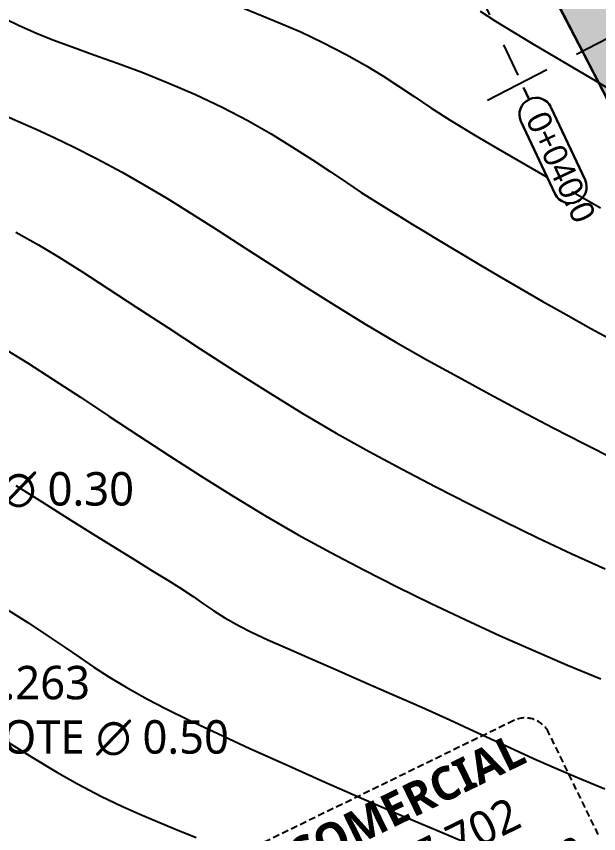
# Model space of a CAD drawing. Header units: millimetres. Extents: x 86 to 591881, y 99 to 1307229.
# Drawn here: x 590612.97 to 590634.73, y 1307024.72 to 1307055.26 of the extents above; entities that cross this region are included whole.
import ezdxf

# ---------------------------------------------------------------- set-up
doc = ezdxf.new("R2010")
doc.units = ezdxf.units.MM
for name, pattern in [('CENTER2', [1.125, 0.75, -0.125, 0.125, -0.125]), ('DASHED', [0.75, 0.5, -0.25]), ('DASHED2', [0.375, 0.25, -0.125]), ('HIDDEN', [0.375, 0.25, -0.125])]:
    doc.linetypes.add(name, pattern=pattern)
for name, color, linetype, lineweight in [('_BLOQUES', 9, 'Continuous', 20), ('_BORDILLOS Y CUNETAS', 252, 'Continuous', 20), ('A-GENM', 252, 'Continuous', 9)]:
    doc.layers.add(name, color=color, linetype=linetype, lineweight=lineweight)
for name, color, linetype in [('_BREAKLINES CORRIDOR', 7, 'Continuous'), ('_PUNTOS TOPOGRAFICOS', 1, 'Continuous'), ('Areas', 9, 'Continuous'), ('Berberis verde', 74, 'Continuous'), ('C-PROP-BNDY', 150, 'Continuous'), ('C-PROP-TEXT', 92, 'Continuous'), ('C-ROAD-CORR-BNDY', 1, 'CENTER2'), ('C-ROAD-CORR-PATT', 150, 'Continuous'), ('C-ROAD-SAMP', 150, 'HIDDEN'), ('C-ROAD-SAMP-TEXT', 11, 'Continuous'), ('C-TINN-BNDY', 110, 'Continuous'), ('C-TOPO-FEAT', 94, 'Continuous'), ('C-TOPO-MAJR', 9, 'Continuous'), ('C-TOPO-MINR', 8, 'Continuous')]:
    doc.layers.add(name, color=color, linetype=linetype)
doc.layers.add('Area', color=52, linetype='Continuous', plot=False)
doc.styles.add('ST - ETIQUETAS', font='', dxfattribs={"height": 2.5})
doc.styles.get("Standard").update_dxf_attribs({"font": 'simplex.shx'})
doc.styles.get('ST - ETIQUETAS').set_extended_font_data('Roboto Thin')

# ---------------------------------------------------------------- blocks, each defined once
blk = doc.blocks.new('Arbol 1')
at = {"layer": 'Areas'}
h = blk.add_hatch(color=69, dxfattribs=at)
h.set_gradient(color1=(68, 80, 48), color2=(130, 156, 68), tint=1, name='SPHERICAL')
edge = h.paths.add_edge_path()
edge.add_arc((11536.5, 2842.1), 100, 0, 360)
h = blk.add_hatch(color=253, dxfattribs=at)
h.set_gradient(color1=(177, 171, 160), color2=(222, 220, 217), rotation=165, centered=1, tint=1, name='CYLINDER')
h.paths.add_polyline_path([(11462.3, 2774.2), (11480.4, 2758.8), (11495.8, 2750.2), (11510.3, 2745.2), (11525.3, 2742.1), (11543.4, 2742.1), (11558, 2744.3), (11574.3, 2748.9), (11587.4, 2756.1), (11601.5, 2766.1), (11611.9, 2776), (11620.1, 2787.4), (11629.6, 2804.1), (11635.5, 2825.4), (11636.4, 2845.4), (11633.7, 2867.3), (11626.9, 2885.4), (11637.8, 2874.5), (11647.3, 2861.4), (11654.5, 2848.7), (11660, 2832.8), (11664.1, 2817.9), (11665.9, 2806.6), (11665.4, 2789.3), (11662.7, 2774.8), (11656.8, 2757.6), (11652.3, 2747.7), (11644.1, 2737.7), (11633.2, 2725.5), (11621.4, 2718.2), (11612.8, 2712.8), (11599.2, 2707.8), (11581.1, 2704.2), (11561.6, 2704.2), (11543.9, 2706.9), (11527.1, 2712.8), (11509.4, 2721.4), (11495.4, 2732.2), (11483.6, 2743.1), (11473.2, 2756.3), (11463.2, 2773)])
blk = doc.blocks.new('Arbol 21')
for p, q in [((0, 0), (-0.276, 1.476)), ((0, 0), (-0.187, 1.495)), ((0, 0), (-0.634, 1.359)), ((0, 0), (1.199, 1.014)), ((0, 0), (1.281, 0.914)), ((0, 0), (1.392, 0.742)), ((0, 0), (-1.423, 0.474)), ((-1.419, -0.472), (0, 0)), ((0, 0), (-1.397, -0.56)), ((0, 0), (-0.918, -1.103)), ((0, 0), (-0.918, -1.29)), ((0, 0), (1.375, -0.828)), ((0, 0), (0.659, -1.506)), ((0, 0), (0.578, -1.54))]:
    blk.add_line(p, q)
for centre in [(0, 0), (0.078, 0.018), (0.043, -0.138)]:
    blk.add_circle(centre, 1.5)
blk = doc.blocks.new('a1')
at = {"layer": 'Area', "xscale": 0.01089513700384753, "yscale": 0.01089513700384753, "zscale": 0.005447568501798505}
blk.add_blockref('Arbol 1', (-170.698, -9.368), dxfattribs=at)
at = {"layer": 'Berberis verde', "xscale": 0.7626595902693271, "yscale": 0.7626595902693271, "zscale": 0.005447568501798505, "rotation": 270}
blk.add_blockref('Arbol 21', (-44.955, 21.652), dxfattribs=at)
blk = doc.blocks.new('A$Ca183de04')
at = {"layer": 'A-GENM', "xscale": 0.9254573807813, "yscale": 0.9254573807813, "zscale": 0.9254573807813, "rotation": 180}
blk.add_blockref('a1', (-40.347, 21.097), dxfattribs=at)
blk = doc.blocks.new('*U139', base_point=(590600.963, 1307027.674, 456.263))
at = {"layer": '_PUNTOS TOPOGRAFICOS', "color": 0, "linetype": 'ByBlock', "lineweight": -2, "xscale": 2.999449914575026, "yscale": 2.999449914575026, "zscale": 2.999449914575026}
blk.add_blockref('A$Ca183de04', (590600.963, 1307027.674, 456.263), dxfattribs=at)
at = {"layer": '_PUNTOS TOPOGRAFICOS', "color": 1, "linetype": 'ByBlock', "insert": (590609.699, 1307031.743, 456.263), "char_height": 1.25, "attachment_point": 7, "style": 'ST - ETIQUETAS'}
blk.add_mtext('43', dxfattribs=at)
at = {"layer": '_PUNTOS TOPOGRAFICOS', "color": 3, "linetype": 'ByBlock', "insert": (590609.699, 1307030.351, 456.263), "char_height": 1.25, "attachment_point": 4, "style": 'ST - ETIQUETAS'}
blk.add_mtext('456.263', dxfattribs=at)
at = {"layer": '_PUNTOS TOPOGRAFICOS', "color": 251, "linetype": 'ByBlock', "insert": (590609.699, 1307028.958, 456.263), "char_height": 1.25, "attachment_point": 1, "style": 'ST - ETIQUETAS'}
blk.add_mtext('{\\fRoboto Black|b0|i0|c0|p2;JOCOTE ∅ 0.50}', dxfattribs=at)
blk = doc.blocks.new('*U189', base_point=(590595.214, 1307033.356, 456.55))
at = {"layer": '_PUNTOS TOPOGRAFICOS', "color": 0, "linetype": 'ByBlock', "lineweight": -2, "xscale": 2.999449914575026, "yscale": 2.999449914575026, "zscale": 2.999449914575026}
blk.add_blockref('A$Ca183de04', (590595.214, 1307033.356, 456.55), dxfattribs=at)
at = {"layer": '_PUNTOS TOPOGRAFICOS', "color": 1, "linetype": 'ByBlock', "insert": (590606.126, 1307041.014, 456.55), "char_height": 1.25, "attachment_point": 7, "style": 'ST - ETIQUETAS'}
blk.add_mtext('319', dxfattribs=at)
at = {"layer": '_PUNTOS TOPOGRAFICOS', "color": 3, "linetype": 'ByBlock', "insert": (590606.126, 1307039.621, 456.55), "char_height": 1.25, "attachment_point": 4, "style": 'ST - ETIQUETAS'}
blk.add_mtext('456.550', dxfattribs=at)
at = {"layer": '_PUNTOS TOPOGRAFICOS', "color": 251, "linetype": 'ByBlock', "insert": (590606.126, 1307038.229, 456.55), "char_height": 1.25, "attachment_point": 1, "style": 'ST - ETIQUETAS'}
blk.add_mtext('{\\fRoboto Black|b0|i0|c0|p2;LAUREL ∅ 0.30}', dxfattribs=at)

msp = doc.modelspace()

# ---------------------------------------------------------------- linework, layer by layer
at = {"layer": '_BLOQUES', "flags": 128}
msp.add_lwpolyline([(590590.178, 1307047.968), (590628.051, 1307065.704), (590657.956, 1307007.818), (590654.811, 1307006.619), (590647.927, 1307003.89), (590634.295, 1306998.682), (590617.753, 1306992.343), (590613.249, 1307001.467), (590607.385, 1307013.689), (590599.683, 1307029.141), (590590.178, 1307047.968)], dxfattribs=at)
at = {"layer": '_BORDILLOS Y CUNETAS'}
msp.add_line((590628.051, 1307065.704), (590657.956, 1307007.818), dxfattribs=at)
at = {"layer": '_BREAKLINES CORRIDOR', "flags": 128}
for points in [[(590590.178, 1307047.968), (590628.051, 1307065.704), (590657.956, 1307007.818)], [(590628.051, 1307065.704), (590657.956, 1307007.818)]]:
    msp.add_lwpolyline(points, dxfattribs=at)
at = {"layer": 'C-PROP-BNDY', "color": 150, "linetype": 'Continuous', "lineweight": -3}
msp.add_polyline3d([(590645.365, 1307032.182, 0), (590628.051, 1307065.704, 0), (590590.178, 1307047.968, 0), (590599.683, 1307029.141, 0), (590607.385, 1307013.689, 0), (590613.279, 1307001.404, 0), (590617.753, 1306992.343, 0), (590634.295, 1306998.682, 0), (590647.927, 1307003.89, 0), (590654.811, 1307006.619, 0), (590657.956, 1307007.818, 0), (590645.365, 1307032.182, 0)], dxfattribs=at)
at = {"layer": 'C-ROAD-SAMP', "color": 1, "linetype": 'DASHED2', "lineweight": 25, "ltscale": 10}
msp.add_lwpolyline([(590614.74, 1307089.284), (590623.222, 1307071.172), (590631.704, 1307053.06)], dxfattribs=at)
at = {"layer": 'C-TOPO-MAJR', "color": 40, "linetype": 'Continuous', "lineweight": -3}
for points, elevation in [([(590630.297, 1307055.458), (590630.87, 1307055.086), (590631.567, 1307054.657), (590632.27, 1307054.238), (590633.328, 1307053.608), (590634.653, 1307052.82), (590636.156, 1307051.926)], 458.5), ([(590612.558, 1307055.164), (590613.079, 1307054.919), (590613.726, 1307054.631), (590614.335, 1307054.385), (590615.054, 1307054.118), (590615.865, 1307053.828), (590616.75, 1307053.509), (590617.69, 1307053.158), (590618.668, 1307052.77), (590619.664, 1307052.341), (590620.661, 1307051.867), (590621.612, 1307051.367), (590622.489, 1307050.867), (590623.293, 1307050.377), (590624.029, 1307049.905), (590624.699, 1307049.459), (590625.307, 1307049.048), (590625.857, 1307048.68), (590626.352, 1307048.364), (590626.907, 1307048.023), (590627.357, 1307047.744), (590627.755, 1307047.497), (590628.155, 1307047.252), (590628.608, 1307046.978), (590629.168, 1307046.645), (590629.691, 1307046.335), (590630.308, 1307045.968), (590631.009, 1307045.554), (590631.783, 1307045.102), (590632.62, 1307044.619), (590633.509, 1307044.115), (590634.439, 1307043.598), (590635.401, 1307043.077)], 458), ([(590612.955, 1307047.198), (590613.798, 1307046.718), (590614.539, 1307046.275), (590615.41, 1307045.728), (590616.392, 1307045.092), (590617.469, 1307044.386), (590618.623, 1307043.629), (590619.835, 1307042.837), (590621.089, 1307042.029), (590622.365, 1307041.223), (590623.647, 1307040.436), (590624.916, 1307039.687), (590626.156, 1307038.993), (590627.387, 1307038.333), (590628.64, 1307037.676), (590629.908, 1307037.028), (590631.182, 1307036.392), (590632.455, 1307035.774), (590633.72, 1307035.18), (590634.97, 1307034.613)], 457.5)]:
    msp.add_lwpolyline(points, dxfattribs=dict(at, elevation=elevation))
at = {"layer": 'C-TOPO-MINR', "color": 44, "linetype": 'Continuous', "lineweight": -3}
for points, elevation in [([(590621.493, 1307055.553), (590622.616, 1307055.098), (590623.594, 1307054.679), (590624.4, 1307054.3), (590625.288, 1307053.839), (590626.027, 1307053.422), (590626.665, 1307053.032), (590627.25, 1307052.651), (590627.83, 1307052.261), (590628.455, 1307051.845), (590629.173, 1307051.385), (590630.032, 1307050.863), (590630.881, 1307050.364), (590632.006, 1307049.711), (590633.333, 1307048.943), (590634.79, 1307048.104)], 458.25), ([(590612.276, 1307051.673), (590613.023, 1307051.347), (590613.716, 1307051.039), (590614.404, 1307050.721), (590615.135, 1307050.366), (590615.958, 1307049.946), (590616.921, 1307049.434), (590617.721, 1307048.983), (590618.59, 1307048.462), (590619.521, 1307047.882), (590620.506, 1307047.254), (590621.538, 1307046.589), (590622.61, 1307045.897), (590623.714, 1307045.191), (590624.843, 1307044.48), (590625.989, 1307043.775), (590627.145, 1307043.087), (590628.304, 1307042.428), (590629.472, 1307041.784), (590630.657, 1307041.141), (590631.846, 1307040.505), (590633.029, 1307039.884), (590634.194, 1307039.284), (590635.33, 1307038.712)], 457.75), ([(590612.49, 1307042.862), (590613.385, 1307042.308), (590614.344, 1307041.692), (590615.362, 1307041.027), (590616.431, 1307040.322), (590617.543, 1307039.589), (590618.692, 1307038.839), (590619.869, 1307038.083), (590621.068, 1307037.332), (590622.28, 1307036.597), (590623.5, 1307035.889), (590624.719, 1307035.219), (590625.948, 1307034.576), (590627.2, 1307033.943), (590628.467, 1307033.322), (590629.743, 1307032.716), (590631.023, 1307032.128), (590632.298, 1307031.561), (590633.564, 1307031.017), (590634.812, 1307030.498)], 457.25)]:
    msp.add_lwpolyline(points, dxfattribs=dict(at, elevation=elevation))

# ---------------------------------------------------------------- block references
at = {"layer": '_PUNTOS TOPOGRAFICOS'}
for name, p in [('*U189', (590595.214, 1307033.356, 456.55)), ('*U139', (590600.963, 1307027.674, 456.263))]:
    msp.add_blockref(name, p, dxfattribs=at)

# ---------------------------------------------------------------- next in the draw order: texts
at = {"layer": 'C-PROP-TEXT', "color": 3, "linetype": 'Continuous', "lineweight": -3, "insert": (590626.358, 1307022.968), "char_height": 1.25, "width": 14.72339, "attachment_point": 5, "rotation": 26, "style": 'ST - ETIQUETAS', "bg_fill": 3, "box_fill_scale": 1.28, "bg_fill_color": 256, "bg_fill_true_color": 13158600, "bg_fill_transparency": 0}
msp.add_mtext('{\\fRoboto Thin|b1|i0|c0|p2;AREA COMERCIAL}\\P{\\C1;Area: 2,687.702\\C4;\\PPerimeter: 212.14m}', dxfattribs=at)

# ---------------------------------------------------------------- next in the draw order: hatches: boundary and pattern name
at = {"layer": 'C-ROAD-CORR-PATT', "linetype": 'Continuous', "lineweight": 5}
h = msp.add_hatch(dxfattribs=at)
h.set_pattern_fill('AR-HBONE', color=30, scale=0.003, style=0)
h.set_pattern_definition([(45, (590634.42674, 1307056.6316), (0, 0.4310523), [0.9144, -0.3048]), (135, (590634.64227, 1307056.84712), (4e-17, 0.4310523), [0.9144, -0.3048])])
h.paths.add_polyline_path([(590634.427, 1307056.632), (590635.456, 1307054.64), (590644.635, 1307036.871), (590653.815, 1307019.102), (590659.289, 1307008.507), (590659.29, 1307008.504), (590659.562, 1307007.978), (590658.229, 1307007.289), (590657.957, 1307007.816), (590657.956, 1307007.818), (590652.482, 1307018.414), (590643.303, 1307036.183), (590634.123, 1307053.952), (590633.094, 1307055.943), (590634.427, 1307056.632)], flags=0)

# ---------------------------------------------------------------- next in the draw order: linework, layer by layer
at = {"layer": 'C-PROP-TEXT', "color": 30, "linetype": 'DASHED2', "lineweight": -3}
for p, q in [((590631.553, 1307028.943), (590618.451, 1307022.553)), ((590634.713, 1307024.688), (590632.857, 1307028.494))]:
    msp.add_line(p, q, dxfattribs=at)
msp.add_arc((590631.981, 1307028.067), 0.975, 26, 116, dxfattribs=at)
at = {"layer": 'C-ROAD-CORR-BNDY', "color": 166, "linetype": 'DASHED', "lineweight": 30, "ltscale": 4}
msp.add_lwpolyline([(590633.094, 1307055.943), (590634.123, 1307053.952), (590643.303, 1307036.183), (590652.482, 1307018.414), (590657.956, 1307007.818), (590657.957, 1307007.816), (590658.229, 1307007.289), (590668.891, 1307012.797), (590668.619, 1307013.323), (590668.617, 1307013.326), (590663.144, 1307023.922), (590653.964, 1307041.691), (590644.784, 1307059.46), (590643.755, 1307061.451)], close=True, dxfattribs=at)
at = {"layer": 'C-TINN-BNDY', "color": 110, "linetype": 'Continuous', "lineweight": -3}
msp.add_polyline3d([(590652.482, 1307018.414, 457.101), (590643.303, 1307036.183, 458.027), (590634.123, 1307053.952, 458.954), (590633.094, 1307055.943, 458.204)], dxfattribs=at)
at = {"layer": 'C-TOPO-FEAT', "color": 94, "linetype": 'Continuous', "lineweight": -3, "flags": 128}
msp.add_lwpolyline([(590633.094, 1307055.943), (590634.123, 1307053.952), (590643.303, 1307036.183), (590652.482, 1307018.414), (590657.956, 1307007.818), (590657.957, 1307007.816), (590658.229, 1307007.289)], dxfattribs=at)
at = {"layer": 'C-TOPO-MAJR', "color": 40, "linetype": 'Continuous', "lineweight": -3}
for points, elevation in [([(590612.946, 1307037.733), (590613.944, 1307037.102), (590614.902, 1307036.501), (590615.806, 1307035.936), (590616.644, 1307035.415), (590617.402, 1307034.945), (590618.066, 1307034.533), (590618.623, 1307034.186), (590619.06, 1307033.912), (590619.575, 1307033.575), (590619.978, 1307033.298), (590620.346, 1307033.045), (590620.759, 1307032.785), (590621.292, 1307032.483), (590621.757, 1307032.248), (590622.368, 1307031.963), (590623.107, 1307031.632), (590623.957, 1307031.259), (590624.901, 1307030.849), (590625.921, 1307030.406), (590627.001, 1307029.935), (590628.123, 1307029.439), (590629.166, 1307028.969), (590630.054, 1307028.562), (590630.837, 1307028.198), (590631.567, 1307027.86), (590632.294, 1307027.529), (590633.068, 1307027.187), (590633.94, 1307026.814), (590634.96, 1307026.393)], 457), ([(590612.579, 1307028.192), (590613.579, 1307027.563), (590614.484, 1307027.014), (590615.255, 1307026.577), (590616.15, 1307026.11), (590616.905, 1307025.743), (590617.578, 1307025.44), (590618.229, 1307025.167), (590618.915, 1307024.888), (590619.694, 1307024.568)], 456.5)]:
    msp.add_lwpolyline(points, dxfattribs=dict(at, elevation=elevation))
at = {"layer": 'C-TOPO-MINR', "color": 44, "linetype": 'Continuous', "lineweight": -3, "elevation": 456.75}
msp.add_lwpolyline([(590612.668, 1307033.075), (590613.402, 1307032.604), (590614.164, 1307032.104), (590614.791, 1307031.677), (590615.339, 1307031.296), (590615.864, 1307030.939), (590616.423, 1307030.578), (590617.071, 1307030.189), (590617.865, 1307029.747), (590618.543, 1307029.397), (590619.429, 1307028.965), (590620.492, 1307028.463), (590621.699, 1307027.906), (590623.019, 1307027.309), (590624.421, 1307026.685), (590625.871, 1307026.048), (590627.339, 1307025.413), (590628.792, 1307024.793), (590630.198, 1307024.204)], dxfattribs=at)

# ---------------------------------------------------------------- next in the draw order: texts
at = {"layer": 'C-ROAD-SAMP-TEXT', "color": 194, "linetype": 'Continuous', "lineweight": -3, "insert": (590632.383, 1307051.611), "char_height": 0.9, "width": 3.04168, "attachment_point": 4, "rotation": 295.0938, "bg_fill": 3, "box_fill_scale": 1.166667, "bg_fill_color": 256, "bg_fill_true_color": 13158600, "bg_fill_transparency": 0}
msp.add_mtext('{\\fFreestyle Script|b0|i0|c0|p66;\\C196;\\c8323135;0+040.0}', dxfattribs=at)

# ---------------------------------------------------------------- next in the draw order: linework, layer by layer
at = {"layer": 'C-ROAD-SAMP', "color": 1, "linetype": 'DASHED2', "lineweight": 25, "ltscale": 10}
msp.add_lwpolyline([(590648.338, 1307061.295), (590639.454, 1307056.706), (590630.569, 1307052.116)], dxfattribs=at)
at = {"layer": 'C-ROAD-SAMP-TEXT', "color": 194, "linetype": 'Continuous', "lineweight": 30}
for p, q in [((590631.916, 1307052.607), (590632.128, 1307052.154)), ((590632.145, 1307052.162), (590632.112, 1307052.147)), ((590634.22, 1307049.146), (590632.943, 1307051.873)), ((590631.823, 1307051.349), (590633.1, 1307048.621)), ((590633.898, 1307048.332), (590633.931, 1307048.348))]:
    msp.add_line(p, q, dxfattribs=at)
for centre, start, end in [((590632.366, 1307051.603), 115.0938, 205.0938), ((590632.399, 1307051.619), 25.0938, 115.0938), ((590633.677, 1307048.891), 295.0938, 25.0938), ((590633.643, 1307048.876), 205.0938, 295.0938)]:
    msp.add_arc(centre, 0.6, start, end, dxfattribs=at)

doc.saveas('drawing.dxf')
